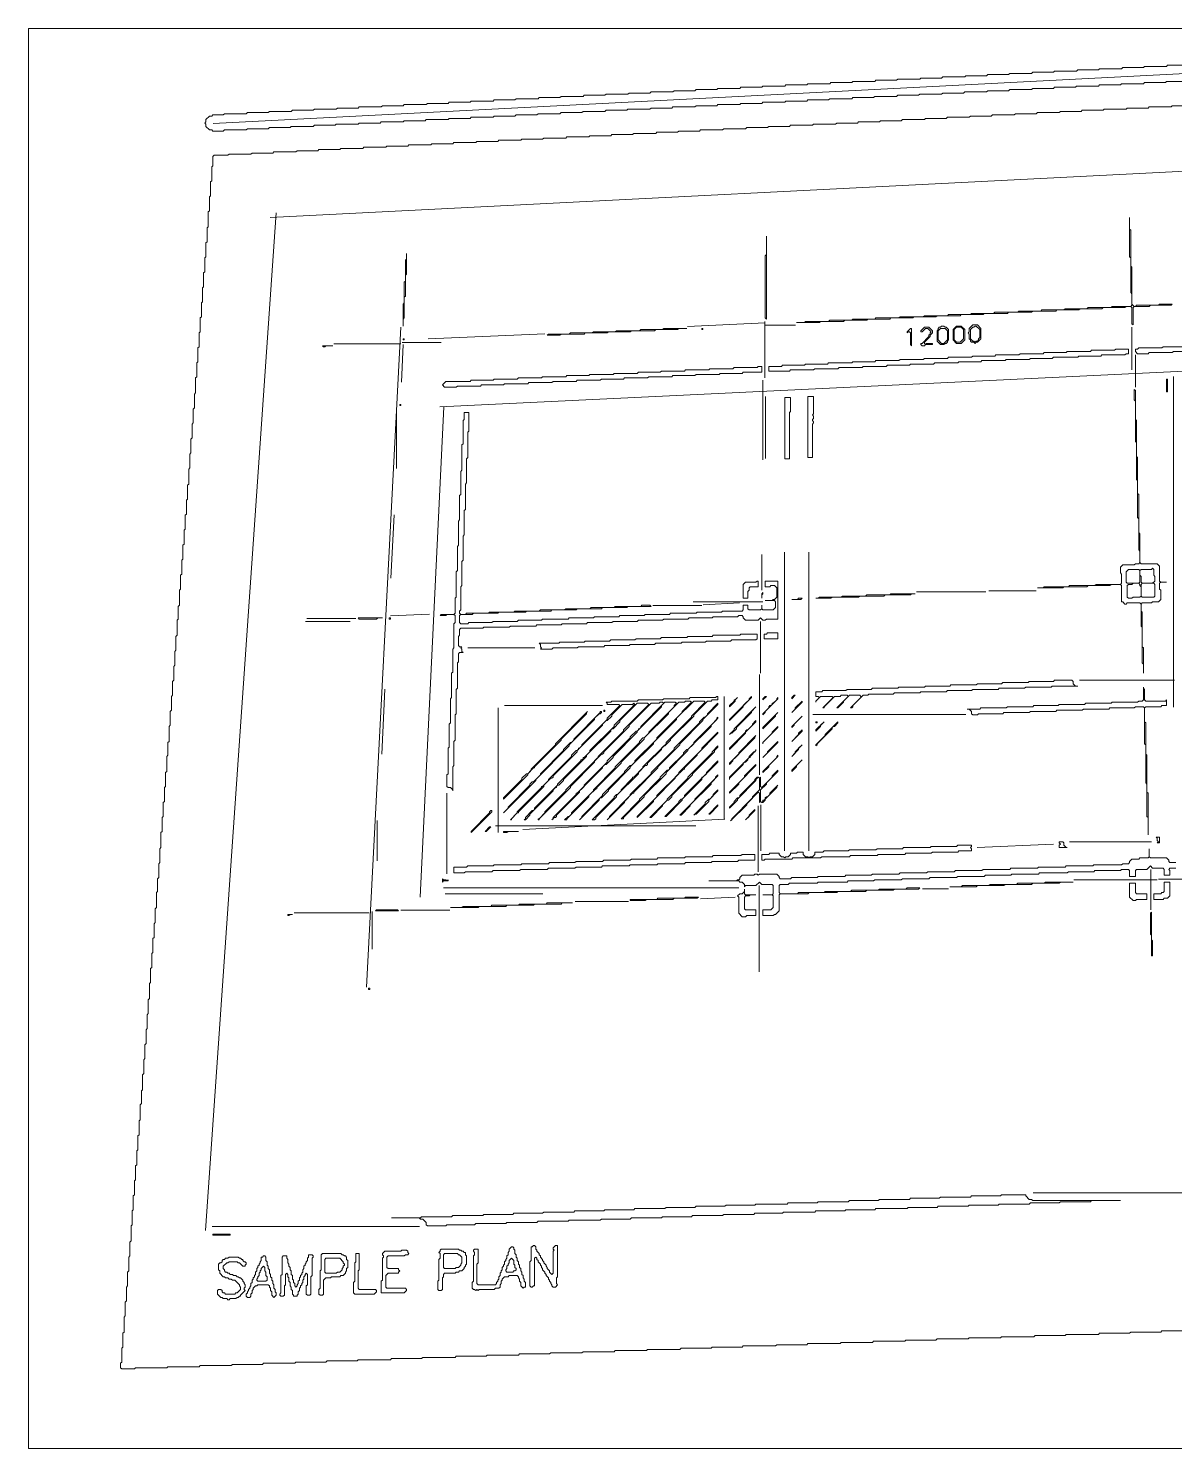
# Model space of a CAD drawing. Extents: x 9 to 1840, y 10 to 1241.
# Drawn here: x 9 to 1003, y 10 to 1241 of the extents above; entities that cross this region are included whole.
import ezdxf

# ---------------------------------------------------------------- set-up
doc = ezdxf.new("R2010")
doc.units = 0
for name, color, linetype, lineweight in [('TRACE_CURVE', 6, 'Continuous', 0), ('TRACE_STRAIGHT', 5, 'Continuous', 0), ('TRACE_TEXT_SYMBOL', 6, 'Continuous', 0)]:
    doc.layers.add(name, color=color, linetype=linetype, lineweight=lineweight)

msp = doc.modelspace()

# ---------------------------------------------------------------- linework, layer by layer
at = {"layer": 'TRACE_CURVE', "color": 6}
for points in [[(9, 1241), (9, 10), (1840, 10), (1840, 1241)], [(649, 1061), (649, 1045), (648, 1044), (648, 990), (649, 989)], [(337, 1046), (337, 1041), (336, 1040), (336, 1022), (335, 1021), (335, 1003), (334, 1002), (334, 983), (334, 989), (335, 990), (335, 1008), (336, 1009), (336, 1027), (337, 1028)], [(963, 772), (972, 772), (973, 771), (973, 761), (972, 760), (962, 760), (961, 761), (961, 770)], [(983, 772), (984, 773), (985, 772), (985, 767), (986, 766), (986, 762), (984, 760), (975, 760), (974, 761), (974, 766), (973, 767), (973, 771), (974, 772)], [(966, 759), (967, 760), (972, 760), (973, 759), (973, 758), (974, 757), (974, 749), (973, 748), (967, 748), (966, 747), (963, 747), (962, 748), (962, 758), (963, 759)], [(974, 759), (975, 760), (985, 760), (986, 759), (986, 749), (985, 748), (975, 748), (974, 749)], [(976, 670), (976, 659), (975, 658), (972, 658), (971, 657), (949, 657), (948, 656), (926, 656), (925, 655), (903, 655), (902, 654), (881, 654), (880, 653), (858, 653), (857, 652), (835, 652), (834, 651), (823, 651), (825, 651), (827, 649), (827, 647), (828, 646), (832, 646), (833, 647), (854, 647), (855, 648), (877, 648), (878, 649), (900, 649), (901, 650), (923, 650), (924, 651), (946, 651), (947, 652), (968, 652), (969, 653), (976, 653), (977, 652), (977, 621), (978, 620), (978, 587), (979, 586), (979, 558), (980, 557), (980, 542), (980, 578), (979, 579), (979, 611), (978, 612), (978, 639), (977, 640), (977, 652), (978, 653), (991, 653), (992, 654), (996, 654), (996, 659), (995, 658), (978, 658), (977, 659), (977, 668), (976, 669)], [(607, 656), (598, 647), (598, 646), (596, 644), (595, 644), (591, 640), (591, 639), (569, 617), (569, 616), (549, 596), (549, 595), (531, 577), (531, 576), (513, 558), (513, 557), (511, 555), (526, 570), (526, 571), (533, 578), (534, 578), (534, 579), (555, 600), (555, 601), (574, 620), (574, 621), (594, 641), (594, 642), (607, 655)], [(533, 655), (534, 656), (535, 655), (534, 654)], [(505, 649), (505, 648), (482, 625), (482, 624), (480, 622), (479, 622), (473, 616), (473, 615), (453, 595), (453, 594), (447, 588), (446, 588), (444, 586), (444, 585), (425, 566), (425, 565), (421, 561), (449, 589), (449, 590), (478, 619), (478, 620), (500, 642), (500, 643), (504, 647), (505, 647), (506, 648), (506, 649)], [(494, 649), (466, 621), (466, 620), (445, 599), (445, 598), (442, 595), (441, 595), (437, 591), (437, 590), (421, 574), (421, 573), (442, 594), (442, 595), (447, 600), (448, 600), (448, 601), (471, 624), (471, 625), (493, 647), (493, 648)], [(607, 644), (606, 643), (606, 642), (586, 622), (586, 621), (581, 616), (580, 616), (577, 613), (577, 612), (565, 600), (565, 599), (564, 598), (563, 598), (557, 592), (557, 591), (539, 573), (539, 572), (523, 556), (525, 556), (525, 557), (543, 575), (543, 576), (562, 595), (562, 596), (581, 615), (581, 616), (601, 636), (601, 637), (607, 643)], [(607, 631), (593, 617), (593, 616), (573, 596), (573, 595), (554, 576), (554, 575), (537, 558), (537, 557), (551, 571), (551, 572), (570, 591), (570, 592), (577, 599), (578, 599), (578, 600), (589, 611), (589, 612), (607, 630)], [(607, 619), (602, 614), (602, 613), (581, 592), (581, 591), (563, 573), (563, 572), (548, 557), (549, 557), (559, 567), (559, 568), (563, 572), (564, 572), (567, 575), (567, 576), (585, 594), (585, 595), (604, 614), (604, 615), (607, 618)]]:
    msp.add_lwpolyline(points, close=True, dxfattribs=at)
for points in [[(937, 1205), (938, 1206), (957, 1206), (958, 1207), (976, 1207), (977, 1208), (996, 1208), (997, 1209), (1015, 1209)], [(316, 1174), (334, 1174), (335, 1175), (354, 1175), (355, 1176), (373, 1176), (374, 1177), (392, 1177), (393, 1178), (412, 1178), (413, 1179), (431, 1179), (432, 1180), (451, 1180), (452, 1181), (470, 1181), (471, 1182), (490, 1182), (491, 1183), (509, 1183), (510, 1184), (529, 1184), (530, 1185), (548, 1185), (549, 1186), (568, 1186), (569, 1187), (587, 1187), (588, 1188), (606, 1188), (607, 1189), (626, 1189), (627, 1190), (645, 1190), (646, 1191), (665, 1191), (666, 1192), (684, 1192), (685, 1193), (704, 1193), (705, 1194), (723, 1194), (724, 1195), (743, 1195), (744, 1196), (762, 1196), (763, 1197), (782, 1197), (783, 1198), (801, 1198), (802, 1199), (821, 1199), (822, 1200), (840, 1200), (841, 1201), (859, 1201), (860, 1202), (879, 1202), (880, 1203), (898, 1203), (899, 1204), (918, 1204), (919, 1205), (937, 1205)], [(1015, 1195), (996, 1195), (995, 1194), (977, 1194), (976, 1193), (957, 1193), (956, 1192), (938, 1192), (937, 1191), (918, 1191), (917, 1190), (899, 1190), (898, 1189), (880, 1189), (879, 1188), (860, 1188), (859, 1187), (841, 1187), (840, 1186), (821, 1186), (820, 1185), (802, 1185), (801, 1184), (782, 1184), (781, 1183), (763, 1183), (762, 1182), (743, 1182), (742, 1181), (724, 1181), (723, 1180), (704, 1180), (703, 1179), (685, 1179), (684, 1178), (666, 1178), (665, 1177), (646, 1177), (645, 1176), (627, 1176), (626, 1175), (607, 1175), (606, 1174), (588, 1174), (587, 1173), (568, 1173), (567, 1172), (549, 1172), (548, 1171), (529, 1171), (528, 1170)], [(528, 1170), (510, 1170), (509, 1169), (490, 1169), (489, 1168), (471, 1168), (470, 1167), (451, 1167), (450, 1166), (432, 1166), (431, 1165), (413, 1165), (412, 1164), (393, 1164), (392, 1163), (374, 1163), (373, 1162), (354, 1162), (353, 1161), (335, 1161), (334, 1160), (315, 1160), (314, 1159), (296, 1159), (295, 1158), (276, 1158), (275, 1157), (257, 1157), (256, 1156), (237, 1156), (236, 1155), (218, 1155), (217, 1154), (199, 1154), (198, 1153), (179, 1153), (178, 1152), (169, 1152), (168, 1153), (166, 1153), (163, 1156), (163, 1158), (162, 1159), (163, 1160), (163, 1162), (166, 1165), (168, 1165), (169, 1166), (178, 1166), (179, 1167), (198, 1167), (199, 1168), (217, 1168), (218, 1169), (237, 1169), (238, 1170), (256, 1170), (257, 1171), (276, 1171), (277, 1172), (295, 1172), (296, 1173), (315, 1173), (316, 1174)], [(339, 1140), (358, 1140), (359, 1141), (377, 1141), (378, 1142), (397, 1142), (398, 1143), (416, 1143), (417, 1144), (436, 1144), (437, 1145), (455, 1145), (456, 1146), (475, 1146), (476, 1147), (495, 1147), (496, 1148), (514, 1148), (515, 1149), (533, 1149), (534, 1150), (553, 1150), (554, 1151), (572, 1151), (573, 1152), (591, 1152), (592, 1153), (611, 1153), (612, 1154), (631, 1154), (632, 1155), (650, 1155), (651, 1156), (669, 1156), (670, 1157), (689, 1157), (690, 1158), (709, 1158), (710, 1159), (728, 1159), (729, 1160), (747, 1160), (748, 1161), (766, 1161), (767, 1162), (786, 1162), (787, 1163), (805, 1163), (806, 1164), (825, 1164), (826, 1165), (844, 1165), (845, 1166), (864, 1166), (865, 1167), (883, 1167), (884, 1168), (903, 1168), (904, 1169), (922, 1169), (923, 1170), (941, 1170), (942, 1171), (961, 1171)], [(961, 1171), (962, 1172), (980, 1172), (981, 1173), (1000, 1173), (1001, 1174), (1019, 1174)], [(147, 845), (148, 846), (148, 859), (149, 860), (149, 872), (150, 873), (150, 885), (151, 886), (151, 898), (152, 899), (152, 911), (153, 912), (153, 924), (154, 925), (154, 938), (155, 939), (155, 951), (156, 952), (156, 964), (157, 965), (157, 977), (158, 978), (158, 990), (159, 991), (159, 1003), (160, 1004), (160, 1016), (161, 1017), (161, 1029), (162, 1030), (162, 1042), (163, 1043), (163, 1055), (164, 1056), (164, 1068), (165, 1069), (165, 1082), (166, 1083), (166, 1095), (167, 1096), (167, 1108), (168, 1109), (168, 1121), (169, 1122), (169, 1130), (170, 1131), (182, 1131), (183, 1132), (202, 1132), (203, 1133), (221, 1133), (222, 1134), (241, 1134), (242, 1135), (260, 1135), (261, 1136), (279, 1136), (280, 1137), (299, 1137), (300, 1138), (319, 1138), (320, 1139), (338, 1139), (339, 1140)], [(964, 1077), (964, 1043), (965, 1042), (965, 1012), (966, 1011), (966, 1001), (965, 1000), (949, 1000), (948, 999), (928, 999), (927, 998), (908, 998), (907, 997), (888, 997), (887, 996), (868, 996), (867, 995), (847, 995), (846, 994), (827, 994), (826, 993), (807, 993), (806, 992), (786, 992), (785, 991), (765, 991), (764, 990), (744, 990), (743, 989), (724, 989), (723, 988), (704, 988), (703, 987), (683, 987), (682, 986), (675, 986), (695, 986), (696, 987), (716, 987), (717, 988), (736, 988), (737, 989), (756, 989), (757, 990), (776, 990), (777, 991), (796, 991), (797, 992), (817, 992), (818, 993), (837, 993), (838, 994), (858, 994), (859, 995), (879, 995), (880, 996), (900, 996), (901, 997), (920, 997), (921, 998), (940, 998), (941, 999), (960, 999), (961, 1000)], [(961, 1000), (965, 1000), (966, 999), (966, 985), (967, 984), (967, 999), (968, 1000), (981, 1000), (982, 1001), (1000, 1001), (1001, 1002), (990, 1002), (989, 1001), (970, 1001), (969, 1000), (968, 1000), (966, 1002), (966, 1034), (965, 1035), (965, 1066), (964, 1067), (964, 1077)], [(1013, 965), (993, 965), (992, 964), (972, 964), (971, 963), (969, 963), (969, 961), (971, 959), (980, 959), (981, 960), (1001, 960), (1002, 961), (1021, 961)], [(968, 928), (968, 919), (969, 918), (969, 883), (970, 882), (970, 850), (971, 849), (971, 817), (972, 816), (972, 789), (973, 788), (973, 778), (972, 777), (969, 777), (968, 776), (958, 776), (956, 774), (956, 769), (957, 768), (957, 760), (956, 759), (935, 759), (934, 758), (912, 758), (911, 757), (890, 757), (889, 756), (884, 756), (906, 756), (907, 757), (927, 757), (928, 758), (947, 758), (948, 759), (956, 759), (957, 758), (957, 744), (958, 744), (960, 742), (961, 742), (962, 743), (973, 743), (974, 742), (974, 723), (975, 722), (975, 691), (976, 690), (976, 682), (976, 704), (975, 705), (975, 735), (974, 736), (974, 742), (975, 743), (983, 743), (984, 744), (989, 744), (991, 746), (991, 754), (990, 755), (990, 760), (991, 761), (996, 761), (991, 761)], [(991, 761), (990, 762), (990, 775), (988, 777), (974, 777), (973, 778), (973, 803), (972, 804), (972, 837), (971, 838), (971, 869), (970, 870), (970, 901), (969, 902), (969, 927), (968, 928)], [(387, 908), (387, 902), (386, 901), (386, 881), (385, 880), (385, 858), (384, 857), (384, 837), (383, 836), (383, 815), (382, 814), (382, 793), (381, 792), (381, 771), (380, 770), (380, 748), (379, 747), (379, 734), (378, 733), (367, 733), (366, 732), (371, 732), (372, 733), (378, 733), (379, 732), (379, 726), (378, 725), (378, 704), (377, 703), (377, 683), (376, 682), (376, 661), (375, 660), (375, 639), (374, 638), (374, 618), (373, 617), (373, 595), (372, 594), (372, 584), (373, 583), (375, 583), (377, 581), (377, 580), (377, 601), (378, 602), (378, 623), (379, 624), (379, 646), (380, 647), (380, 668), (381, 669), (381, 691), (382, 692), (382, 699), (383, 700), (386, 700), (385, 701), (385, 703), (384, 704), (385, 705), (383, 705), (382, 706), (382, 714)], [(385, 758), (385, 779), (386, 780), (386, 801), (387, 802), (387, 823), (388, 824), (388, 846), (389, 847), (389, 868), (390, 869), (390, 891), (391, 892), (391, 908), (387, 908)], [(116, 427), (116, 439), (117, 440), (117, 452), (118, 453), (118, 465), (119, 466), (119, 478), (120, 479), (120, 492), (121, 493), (121, 504), (122, 505), (122, 517), (123, 518), (123, 530), (124, 531), (124, 544), (125, 545), (125, 557), (126, 558), (126, 570), (127, 571), (127, 583), (128, 584), (128, 596), (129, 597), (129, 610), (130, 611), (130, 622), (131, 623), (131, 636), (132, 637), (132, 649), (133, 650), (133, 662), (134, 663), (134, 675), (135, 676), (135, 688), (136, 689), (136, 701), (137, 702), (137, 714), (138, 715), (138, 728), (139, 729), (139, 740), (140, 741), (140, 754), (141, 755), (141, 767), (142, 768), (142, 780), (143, 781), (143, 793), (144, 794), (144, 806), (145, 807), (145, 819), (146, 820), (146, 832), (147, 833), (147, 845)], [(382, 714), (383, 715), (383, 720), (384, 721), (403, 721), (404, 722), (426, 722), (427, 723), (449, 723), (450, 724), (471, 724), (472, 725), (493, 725), (494, 726), (515, 726), (516, 727), (537, 727), (538, 728), (559, 728), (560, 729), (581, 729), (582, 730), (602, 730), (603, 731), (624, 731), (625, 732), (628, 732), (629, 731), (629, 730), (631, 728), (642, 728), (644, 730), (646, 728), (648, 728), (649, 729), (659, 729), (659, 762), (648, 762), (648, 757), (652, 757), (653, 758), (656, 758), (658, 756), (658, 748), (656, 746), (655, 746), (654, 745), (648, 745), (656, 745), (657, 744), (657, 739), (655, 737), (646, 737), (645, 738), (645, 741), (645, 738), (644, 737), (634, 737), (633, 738), (633, 741), (629, 741), (629, 737), (628, 736), (611, 736)], [(611, 736), (610, 735), (589, 735), (588, 734), (566, 734), (565, 733), (544, 733), (543, 732), (522, 732), (521, 731), (500, 731), (499, 730), (478, 730), (477, 729), (455, 729), (454, 728), (434, 728), (433, 727), (412, 727), (411, 726), (391, 726), (390, 725), (384, 725), (383, 726), (383, 732), (384, 733), (394, 733), (395, 734), (416, 734), (417, 735), (440, 735), (441, 736), (462, 736), (463, 737), (484, 737), (485, 738), (506, 738), (507, 739), (528, 739), (529, 740), (549, 740), (548, 741), (541, 741), (540, 740), (518, 740), (517, 739), (497, 739), (496, 738), (475, 738), (474, 737), (453, 737), (452, 736), (431, 736), (430, 735), (409, 735), (408, 734), (389, 734), (388, 733), (384, 733), (383, 734), (383, 736), (384, 737), (384, 757), (385, 758)], [(606, 662), (605, 661), (583, 661), (582, 660), (560, 660), (559, 659), (538, 659), (537, 658), (515, 658), (514, 657), (510, 657), (511, 656), (511, 655), (521, 655), (522, 654), (511, 643), (511, 642), (489, 620), (489, 619), (487, 617), (486, 617), (486, 616), (485, 615), (484, 615), (480, 611), (480, 610), (460, 590), (460, 589), (455, 584), (454, 584), (454, 583), (433, 562), (433, 561), (427, 555), (428, 555), (428, 556), (433, 561), (434, 561), (434, 562), (456, 584), (456, 585), (462, 591), (463, 591), (464, 592), (464, 593), (485, 614), (485, 615), (507, 637), (507, 638), (510, 641), (511, 641), (515, 645), (515, 646), (524, 655), (533, 655), (534, 654), (517, 637), (517, 636), (496, 615), (496, 614), (491, 609), (490, 609), (490, 608), (489, 607)], [(489, 607), (488, 607), (488, 606), (468, 586), (468, 585), (448, 565), (448, 564), (447, 563), (446, 563), (440, 557), (440, 556), (439, 555), (440, 555), (444, 559), (444, 560), (464, 580), (464, 581), (466, 583), (467, 583), (467, 584), (468, 585), (469, 585), (473, 589), (473, 590), (493, 610), (493, 611), (514, 632), (514, 633), (515, 634), (516, 634), (522, 640), (522, 641), (537, 656), (546, 656), (547, 655), (525, 633), (525, 632), (503, 610), (503, 609), (475, 581), (475, 580), (457, 562), (457, 561), (452, 556), (451, 556), (451, 555), (452, 555), (452, 556), (479, 583), (479, 584), (500, 605), (500, 606), (506, 612), (507, 612), (508, 613), (508, 614), (530, 636), (530, 637), (549, 656), (556, 656), (557, 657), (559, 657), (560, 656), (540, 636)], [(540, 636), (540, 635), (539, 634), (538, 634), (538, 633), (537, 632), (536, 632), (531, 627), (531, 626), (511, 606), (511, 605), (491, 585), (491, 584), (485, 578), (484, 578), (484, 577), (464, 557), (464, 556), (463, 555), (465, 557), (466, 557), (467, 558), (467, 559), (487, 579), (487, 580), (507, 600), (507, 601), (509, 603), (510, 603), (516, 609), (516, 610), (537, 631), (537, 632), (558, 653), (558, 654), (561, 657), (570, 657), (571, 656), (569, 654), (569, 653), (547, 631), (547, 630), (543, 626), (542, 626), (539, 623), (539, 622), (518, 601), (518, 600), (499, 581), (499, 580), (480, 561), (480, 560), (478, 558), (477, 558), (474, 555), (476, 555), (476, 556), (495, 575), (495, 576), (501, 582), (502, 582), (502, 583), (523, 604), (523, 605)], [(523, 605), (543, 625), (543, 626), (564, 647), (564, 648), (573, 657), (578, 657), (579, 658), (583, 658), (584, 657), (576, 649), (576, 648), (554, 626), (554, 625), (535, 606), (535, 605), (532, 602), (531, 602), (526, 597), (526, 596), (507, 577), (507, 576), (489, 558), (489, 557), (487, 555), (504, 572), (504, 573), (505, 574), (506, 574), (512, 580), (512, 581), (531, 600), (531, 601), (551, 621), (551, 622), (571, 642), (571, 643), (586, 658), (595, 658), (596, 657), (584, 645), (584, 644), (562, 622), (562, 621), (542, 601), (542, 600), (534, 592), (533, 592), (533, 591), (523, 581), (523, 580), (520, 577), (519, 577), (517, 575), (517, 574), (498, 555), (500, 555), (501, 556), (501, 557), (519, 575), (519, 576), (538, 595), (538, 596), (544, 602)], [(544, 602), (545, 602), (546, 603), (546, 604), (558, 616), (558, 617), (560, 619), (561, 619), (566, 624), (566, 625), (586, 645), (586, 646), (598, 658), (601, 658), (602, 659), (607, 659), (607, 662), (606, 662)], [(981, 530), (981, 523), (980, 522), (973, 522), (972, 521), (966, 521), (964, 519), (964, 518), (963, 517), (958, 517), (957, 516), (933, 516), (932, 515), (909, 515), (908, 514), (885, 514), (884, 513), (861, 513), (860, 512), (837, 512), (836, 511), (813, 511), (812, 510), (789, 510), (788, 509), (765, 509), (764, 508), (741, 508), (740, 507), (718, 507), (717, 506), (694, 506), (693, 505), (671, 505), (670, 504), (661, 504), (660, 505), (660, 506), (658, 508), (643, 508), (642, 507), (641, 508), (639, 508), (638, 507), (628, 507), (626, 505), (626, 504), (625, 503), (624, 503), (623, 502), (599, 502), (625, 502), (626, 501), (628, 501), (630, 499), (630, 497), (631, 498), (640, 498), (643, 501), (645, 499), (654, 499), (655, 498), (655, 491), (654, 490)], [(999, 518), (998, 519), (998, 520), (996, 522), (982, 522), (981, 523), (981, 530)], [(1004, 518), (999, 518)], [(654, 490), (646, 490), (654, 490), (655, 489), (655, 479), (653, 477), (646, 477), (646, 472), (655, 472), (656, 473), (657, 473), (660, 476), (660, 490), (661, 491), (685, 491), (686, 492), (710, 492), (711, 493), (735, 493), (736, 494), (759, 494), (760, 495), (781, 495), (782, 496), (771, 496), (770, 495), (747, 495), (746, 494), (723, 494), (722, 493), (700, 493), (699, 492), (677, 492), (676, 491), (661, 491), (660, 492), (660, 498), (661, 499), (668, 499), (669, 500), (693, 500), (694, 501), (719, 501), (720, 502), (742, 502), (743, 503), (766, 503), (767, 504), (790, 504), (791, 505), (814, 505), (815, 506), (838, 506), (839, 507), (861, 507), (862, 508), (885, 508), (886, 509), (910, 509), (911, 510), (933, 510), (934, 511), (956, 511), (957, 512)], [(957, 512), (963, 512), (964, 511), (964, 506), (969, 506), (969, 511), (970, 512), (979, 512), (982, 515), (984, 513), (993, 513), (994, 512), (994, 507), (999, 507), (999, 511), (998, 512), (999, 513), (1004, 513)], [(186, 83), (185, 82), (158, 82), (157, 81), (130, 81), (129, 80), (102, 80), (101, 79), (90, 79), (89, 80), (89, 84), (90, 85), (90, 97), (91, 98), (91, 110), (92, 111), (92, 124), (93, 125), (93, 137), (94, 138), (94, 150), (95, 151), (95, 163), (96, 164), (96, 176), (97, 177), (97, 189), (98, 190), (98, 203), (99, 204), (99, 216), (100, 217), (100, 229), (101, 230), (101, 242), (102, 243), (102, 255), (103, 256), (103, 268), (104, 269), (104, 281), (105, 282), (105, 294), (106, 295), (106, 308), (107, 309), (107, 320), (108, 321), (108, 334), (109, 335), (109, 347), (110, 348), (110, 360), (111, 361), (111, 373), (112, 374), (112, 386), (113, 387), (113, 399), (114, 400), (114, 413), (115, 414), (115, 426), (116, 427)], [(853, 230), (852, 229), (827, 229), (826, 228), (800, 228), (799, 227), (774, 227), (773, 226), (747, 226), (746, 225), (721, 225), (720, 224), (694, 224), (693, 223), (668, 223), (667, 222), (640, 222), (639, 221), (614, 221), (613, 220), (588, 220), (587, 219), (562, 219), (561, 218), (535, 218), (534, 217), (509, 217), (508, 216), (483, 216), (482, 215), (456, 215), (455, 214), (430, 214), (429, 213), (404, 213), (403, 212), (377, 212), (376, 211), (350, 211), (349, 210), (324, 210), (348, 210), (349, 209), (351, 209), (354, 206), (354, 204), (355, 203), (371, 203), (372, 204), (396, 204), (397, 205), (423, 205), (424, 206), (450, 206), (451, 207), (477, 207), (478, 208), (505, 208), (506, 209), (531, 209), (532, 210), (558, 210), (559, 211), (584, 211)], [(584, 211), (585, 212), (611, 212), (612, 213), (638, 213), (639, 214), (663, 214), (664, 215), (691, 215), (692, 216), (717, 216), (718, 217), (743, 217), (744, 218), (771, 218), (772, 219), (797, 219), (798, 220), (824, 220), (825, 221), (850, 221), (851, 222), (877, 222), (878, 223), (903, 223), (904, 224), (930, 224), (931, 225), (956, 225), (880, 225), (879, 226), (877, 226), (874, 229), (874, 230), (853, 230)], [(1020, 112), (992, 112), (991, 111), (965, 111), (964, 110), (938, 110), (937, 109), (909, 109), (908, 108), (882, 108), (881, 107), (853, 107), (852, 106), (825, 106), (824, 105), (797, 105), (796, 104), (770, 104), (769, 103), (742, 103), (741, 102), (714, 102), (713, 101), (685, 101), (684, 100), (658, 100), (657, 99), (629, 99), (628, 98), (602, 98), (601, 97), (575, 97), (574, 96), (546, 96), (545, 95), (518, 95), (517, 94), (490, 94), (489, 93), (462, 93), (461, 92), (435, 92), (434, 91), (407, 91), (406, 90), (380, 90), (379, 89), (351, 89), (350, 88), (324, 88), (323, 87), (295, 87), (294, 86), (268, 86), (267, 85), (241, 85), (240, 84), (213, 84), (212, 83), (186, 83)]]:
    msp.add_lwpolyline(points, dxfattribs=at)
at = {"layer": 'TRACE_STRAIGHT', "color": 5}
for p, q in [((169.2, 1158.6), (1628, 1233.6)), ((218.8, 1077.1), (1577.1, 1145.8)), ((162.7, 199.1), (224, 1081.2)), ((580.6, 982.7), (648.1, 985.8)), ((647.8, 987), (647.8, 938)), ((302.1, 410), (332.1, 982)), ((355.6, 971.8), (456.9, 976.4)), ((647.8, 983.9), (674.4, 983.9)), ((966, 982), (966, 945)), ((274, 967.7), (332, 967.7)), ((332.5, 934.3), (333.9, 966.9)), ((333.1, 968.7), (366.9, 968.7)), ((365.9, 912.9), (1332.1, 959.2)), ((969, 958), (969, 930)), ((646, 936), (646, 867)), ((1002.1, 939.3), (1002.1, 652.8)), ((348.8, 487.9), (369.3, 913)), ((648.2, 921.9), (648.2, 868.1)), ((328.3, 908.4), (328.3, 859.4)), ((323.3, 764.4), (326.3, 819.4)), ((645, 785), (645, 754)), ((664.6, 787), (664.6, 528)), ((685.9, 786.9), (685.9, 528.1)), ((779.3, 752.7), (839.4, 752.7)), ((841.8, 753.6), (883.1, 753.6)), ((550.6, 740.7), (593.1, 740.7)), ((585.6, 744.1), (646, 744.1)), ((594.3, 741.4), (625.6, 743)), ((249.4, 726.8), (288.1, 726.8)), ((250.6, 729.5), (293.1, 729.5)), ((323.1, 731.9), (356.9, 733.4)), ((643.9, 727), (643.9, 682)), ((390.1, 704), (448.1, 704)), ((643, 681), (643, 594)), ((315.5, 611.9), (318.2, 668.2)), ((920.5, 676.1), (1003, 676.1)), ((421.8, 654), (506.8, 654)), ((612.3, 662), (612.3, 556)), ((416.4, 652.1), (416.4, 544.1)), ((689.2, 646.3), (821.9, 646.3)), ((372, 578.1), (372, 508.1)), ((641.8, 567), (641.8, 510)), ((644.1, 568.1), (644.1, 528.1)), ((311.4, 554.4), (311.4, 519.4)), ((437.9, 546.5), (612.9, 555.7)), ((414.2, 549.8), (587.8, 549.8)), ((831.9, 531), (897.9, 534)), ((911.9, 536), (982.9, 536)), ((982.5, 512), (982.5, 477)), ((368.9, 496.1), (625.2, 496.1)), ((642.7, 498), (642.7, 423.2)), ((784.4, 495.2), (806.9, 495.2)), ((915.6, 502.9), (988, 502.9)), ((989, 503.5), (1012, 503.5)), ((370.5, 490.9), (455.1, 490.9)), ((483.1, 484.3), (529.4, 484.3)), ((591.9, 486.5), (621.9, 487.9)), ((239.4, 474.5), (304.4, 474.5)), ((307.2, 475.6), (307.2, 442.8)), ((331.9, 476.7), (374.4, 476.7)), ((880.4, 231.8), (1170.1, 231.8)), ((168.3, 202.6), (348.3, 202.6))]:
    msp.add_line(p, q, dxfattribs=at)
at = {"layer": 'TRACE_TEXT_SYMBOL', "color": 6}
for points in [[(560, 981), (559, 980), (540, 980), (539, 979), (519, 979), (518, 978), (499, 978), (498, 977), (479, 977), (478, 976), (460, 976), (459, 975), (470, 975), (471, 976), (491, 976), (492, 977), (511, 977), (512, 978), (531, 978), (532, 979), (552, 979), (553, 980), (572, 980), (573, 981), (580, 981)], [(593, 981), (594, 981), (594, 980), (593, 980)], [(774, 981), (771, 978), (771, 977), (772, 978), (773, 978), (774, 977), (774, 967), (775, 966), (775, 981)], [(786, 982), (783, 979), (783, 978), (784, 978), (787, 981), (789, 981), (792, 978), (791, 977), (791, 976), (790, 975), (790, 974), (784, 968), (783, 968), (783, 967), (784, 966), (786, 966), (787, 967), (793, 967), (793, 968), (788, 968), (787, 967), (786, 968), (786, 969), (791, 974), (791, 975), (793, 977), (793, 979), (790, 982)], [(801, 983), (800, 982), (799, 982), (798, 981), (798, 980), (797, 979), (797, 970), (800, 967), (803, 967), (804, 968), (805, 968), (806, 969), (806, 970), (807, 971), (807, 980), (805, 982), (804, 982), (803, 983)], [(800, 981), (804, 981), (806, 979), (806, 971), (803, 968), (801, 968), (798, 971), (798, 979)], [(814, 983), (811, 980), (811, 971), (814, 968), (818, 968), (821, 971), (821, 980), (818, 983)], [(814, 982), (818, 982), (820, 980), (820, 972), (817, 969), (814, 969), (812, 971), (812, 980)], [(828, 984), (825, 981), (825, 978), (824, 977), (825, 976), (825, 972), (826, 971), (826, 970), (827, 969), (829, 969), (830, 968), (831, 969), (832, 969), (835, 972), (835, 981), (832, 984)], [(829, 982), (830, 983), (831, 983), (834, 980), (834, 973), (833, 972), (833, 971), (832, 970), (831, 970), (830, 969), (829, 970), (828, 970), (826, 972), (826, 980), (828, 982)], [(264, 966), (265, 965), (266, 965), (267, 966), (273, 966)], [(334, 972), (335, 972), (335, 971), (334, 971)], [(952, 963), (951, 962), (931, 962), (930, 961), (910, 961), (909, 960), (890, 960), (889, 959), (869, 959), (868, 958), (848, 958), (847, 957), (828, 957), (827, 956), (807, 956), (806, 955), (786, 955), (785, 954), (765, 954), (764, 953), (744, 953), (743, 952), (724, 952), (723, 951), (703, 951), (702, 950), (683, 950), (682, 949), (663, 949), (662, 948), (651, 948), (651, 944), (669, 944), (670, 945), (690, 945), (691, 946), (711, 946), (712, 947), (732, 947), (733, 948), (753, 948), (754, 949), (773, 949), (774, 950), (794, 950), (795, 951), (815, 951), (816, 952), (835, 952), (836, 953), (856, 953), (857, 954), (877, 954), (878, 955), (897, 955), (898, 956), (919, 956), (920, 957), (939, 957), (940, 958), (960, 958), (961, 959), (963, 959), (963, 963)], [(642, 948), (641, 947), (621, 947), (620, 946), (600, 946), (599, 945), (579, 945), (578, 944), (558, 944), (557, 943), (538, 943), (537, 942), (517, 942), (516, 941), (496, 941), (495, 940), (476, 940), (475, 939), (455, 939), (454, 938), (434, 938), (433, 937), (413, 937), (412, 936), (393, 936), (392, 935), (371, 935), (368, 932), (370, 930), (380, 930), (381, 931), (401, 931), (402, 932), (421, 932), (422, 933), (442, 933), (443, 934), (463, 934), (464, 935), (484, 935), (485, 936), (505, 936), (506, 937), (525, 937), (526, 938), (546, 938), (547, 939), (567, 939), (568, 940), (587, 940), (588, 941), (608, 941), (609, 942), (628, 942), (629, 943), (645, 943), (645, 948)], [(996, 937), (997, 937), (997, 926), (996, 926)], [(331, 915), (332, 915), (332, 914), (331, 914)], [(665, 921), (665, 868), (669, 868), (669, 908), (670, 909), (670, 921)], [(685, 922), (685, 869), (689, 869), (689, 898), (690, 899), (690, 900), (689, 901), (689, 902), (690, 903), (690, 905), (689, 906), (690, 907), (690, 922)], [(641, 762), (640, 761), (631, 761), (629, 759), (629, 747), (633, 747), (633, 753), (634, 754), (634, 756), (635, 757), (642, 757), (642, 762)], [(646, 752), (645, 751), (645, 747), (645, 750), (646, 751)], [(757, 751), (756, 750), (736, 750), (735, 749), (715, 749), (714, 748), (695, 748), (694, 747), (692, 747), (705, 747), (706, 748), (729, 748), (730, 749), (751, 749), (752, 750), (774, 750), (775, 751), (778, 751)], [(677, 747), (676, 746), (671, 746), (679, 746), (680, 747)], [(295, 730), (296, 729), (311, 729), (312, 730), (316, 730)], [(322, 730), (323, 730), (323, 729), (322, 729)], [(627, 716), (626, 715), (603, 715), (602, 714), (581, 714), (580, 713), (558, 713), (557, 712), (536, 712), (535, 711), (514, 711), (513, 710), (492, 710), (491, 709), (470, 709), (469, 708), (452, 708), (453, 707), (453, 705), (454, 704), (453, 703), (463, 703), (464, 704), (485, 704), (486, 705), (508, 705), (509, 706), (530, 706), (531, 707), (552, 707), (553, 708), (575, 708), (576, 709), (596, 709), (597, 710), (618, 710), (619, 711), (640, 711), (641, 712), (641, 716)], [(650, 717), (649, 716), (647, 716), (647, 712), (659, 712), (659, 717)], [(636, 662), (634, 660), (634, 659), (617, 642), (617, 641), (629, 653), (629, 654), (636, 661)], [(624, 661), (622, 659), (621, 659), (621, 658), (617, 654), (617, 653), (622, 658), (622, 659)], [(640, 653), (621, 634), (621, 633), (617, 629), (618, 630), (619, 630), (623, 634), (623, 635), (636, 648), (636, 649)], [(648, 662), (646, 660), (646, 659), (649, 662)], [(659, 661), (658, 660), (658, 659), (655, 656), (654, 656), (654, 655), (653, 654), (652, 654), (651, 653), (651, 652), (646, 647), (646, 646), (648, 648), (648, 649), (659, 660)], [(673, 663), (671, 661), (671, 660), (674, 663)], [(680, 658), (674, 652), (674, 651), (671, 648), (680, 657)], [(508, 650), (509, 650), (509, 649), (508, 649)], [(640, 641), (637, 638), (637, 637), (633, 633), (632, 633), (631, 632), (631, 631), (617, 617), (617, 616), (631, 630), (631, 631), (640, 640)], [(659, 648), (646, 635), (646, 634), (657, 645), (657, 646)], [(680, 645), (671, 636), (671, 635), (673, 637), (673, 638)], [(640, 628), (625, 613), (625, 612), (617, 604), (617, 603), (620, 606), (620, 607), (639, 626), (639, 627)], [(659, 636), (654, 631), (654, 630), (646, 622), (646, 621), (646, 622), (659, 635)], [(680, 633), (677, 630), (677, 629), (671, 623), (680, 632)], [(711, 640), (700, 629), (700, 628), (692, 620), (692, 619), (693, 620), (693, 621), (706, 634), (706, 635), (707, 636), (708, 636), (711, 639)], [(699, 640), (692, 633), (692, 632), (696, 636), (696, 637)], [(692, 640), (693, 640), (693, 639), (692, 639)], [(640, 616), (640, 615), (639, 614), (638, 614), (634, 610), (634, 609), (617, 592), (617, 590), (617, 591), (629, 603), (629, 604), (630, 605), (631, 605), (633, 607), (633, 608), (634, 609), (635, 609), (635, 610), (640, 615)], [(659, 623), (650, 614), (650, 613), (646, 609), (659, 622)], [(680, 620), (674, 614), (674, 613), (671, 610), (677, 616), (677, 617)], [(607, 606), (597, 596), (597, 595), (594, 592), (593, 592), (593, 591), (578, 576), (578, 575), (576, 573), (575, 573), (573, 571), (573, 570), (561, 558), (562, 558), (576, 572), (576, 573), (593, 590), (593, 591), (607, 605)], [(659, 611), (658, 610), (658, 609), (646, 597), (646, 596), (651, 601), (651, 602), (659, 610)], [(680, 607), (671, 598), (671, 597), (675, 601), (675, 602)], [(607, 594), (605, 592), (605, 591), (587, 573), (587, 572), (574, 559), (575, 559), (583, 567), (583, 568), (601, 586), (601, 587), (607, 593)], [(640, 603), (630, 593), (630, 592), (617, 579), (617, 578), (625, 586), (625, 587), (640, 602)], [(659, 598), (654, 593), (654, 592), (645, 583), (644, 584), (644, 592), (643, 591), (642, 592), (641, 592), (639, 590), (639, 589), (626, 576), (626, 575), (625, 574), (624, 574), (621, 571), (621, 570), (617, 566), (617, 565), (624, 572), (624, 573), (640, 589), (640, 590), (642, 592), (643, 591), (643, 581), (637, 575), (637, 574), (619, 556), (619, 555), (618, 554), (632, 568), (632, 569), (642, 579), (643, 578), (643, 570), (644, 571), (645, 570), (646, 570), (648, 572), (648, 573), (658, 583), (658, 584), (659, 585), (652, 578), (652, 577), (650, 575), (649, 575), (648, 574), (648, 573), (647, 572), (646, 572), (646, 571), (645, 570), (644, 571), (644, 581), (649, 586), (649, 587), (659, 597)], [(607, 581), (603, 577), (603, 576), (600, 573), (599, 573), (596, 570), (596, 569), (586, 559), (587, 560), (588, 560), (599, 571), (599, 572), (607, 580)], [(607, 568), (599, 560), (600, 560), (607, 567)], [(410, 563), (409, 562), (409, 561), (393, 545), (393, 544), (411, 562), (411, 563)], [(639, 564), (634, 559), (634, 558), (631, 555), (639, 563)], [(409, 549), (405, 545), (406, 545), (410, 549)], [(421, 545), (421, 544), (424, 544), (425, 545), (434, 545)], [(815, 533), (814, 532), (792, 532), (791, 531), (768, 531), (767, 530), (745, 530), (744, 529), (721, 529), (720, 528), (699, 528), (698, 527), (691, 527), (691, 525), (689, 523), (687, 523), (686, 522), (685, 523), (683, 523), (681, 525), (681, 527), (676, 527), (675, 526), (670, 526), (670, 525), (668, 523), (666, 523), (665, 522), (664, 523), (662, 523), (660, 525), (660, 526), (652, 526), (651, 525), (645, 525), (645, 520), (647, 520), (648, 521), (671, 521), (672, 522), (696, 522), (697, 523), (721, 523), (722, 524), (745, 524), (746, 525), (769, 525), (770, 526), (792, 526), (793, 527), (815, 527), (816, 528), (827, 528), (827, 530), (826, 531), (827, 532), (827, 533)], [(903, 536), (903, 535), (904, 534), (903, 533), (903, 531), (910, 531), (909, 531), (907, 533), (907, 535), (906, 536)], [(987, 540), (988, 539), (988, 537), (989, 536), (988, 535), (990, 535), (990, 540)], [(628, 525), (627, 524), (603, 524), (602, 523), (579, 523), (578, 522), (555, 522), (554, 521), (532, 521), (531, 520), (508, 520), (507, 519), (484, 519), (483, 518), (461, 518), (460, 517), (437, 517), (436, 516), (413, 516), (412, 515), (390, 515), (389, 514), (378, 514), (378, 509), (387, 509), (388, 510), (411, 510), (412, 511), (435, 511), (436, 512), (459, 512), (460, 513), (483, 513), (484, 514), (506, 514), (507, 515), (530, 515), (531, 516), (554, 516), (555, 517), (578, 517), (579, 518), (601, 518), (602, 519), (624, 519), (625, 520), (639, 520), (639, 525)], [(368, 504), (368, 501), (369, 502), (373, 502), (373, 503), (372, 502), (371, 503), (369, 503)], [(630, 495), (630, 493), (628, 491), (626, 491), (624, 489), (625, 488), (625, 474), (628, 471), (631, 471), (632, 472), (640, 472), (640, 477), (631, 477), (630, 478), (630, 488), (631, 489), (634, 489), (635, 490), (640, 490), (631, 490), (630, 491)], [(891, 501), (890, 500), (867, 500), (866, 499), (843, 499), (842, 498), (819, 498), (818, 497), (808, 497), (831, 497), (832, 498), (855, 498), (856, 499), (879, 499), (880, 500), (903, 500), (904, 501), (915, 501)], [(964, 500), (964, 488), (967, 485), (969, 485), (970, 486), (979, 486), (979, 491), (970, 491), (969, 492), (969, 500)], [(994, 501), (994, 493), (993, 492), (992, 492), (991, 491), (985, 491), (985, 486), (993, 486), (994, 487), (997, 487), (999, 489), (999, 501)], [(459, 483), (458, 482), (435, 482), (434, 481), (411, 481), (410, 480), (386, 480), (385, 479), (375, 479), (399, 479), (400, 480), (423, 480), (424, 481), (447, 481), (448, 482), (471, 482), (472, 483), (481, 483)], [(579, 488), (578, 487), (555, 487), (554, 486), (531, 486), (531, 485), (544, 485), (545, 486), (568, 486), (569, 487), (589, 487), (590, 488)], [(234, 473), (234, 472), (235, 472), (236, 473), (238, 473)], [(311, 477), (310, 476), (330, 476), (329, 477)], [(983, 475), (982, 474), (982, 456), (983, 455), (983, 437), (984, 437), (984, 450), (983, 451)], [(304, 409), (305, 409), (305, 408), (304, 408)], [(169, 196), (184, 196), (184, 195), (169, 195)], [(264, 179), (263, 178), (263, 165), (262, 164), (262, 149), (261, 148), (261, 144), (262, 143), (264, 143), (265, 144), (265, 156), (267, 158), (271, 158), (272, 159), (279, 159), (280, 160), (282, 160), (284, 162), (284, 163), (285, 164), (285, 166), (286, 167), (286, 173), (285, 174), (285, 176), (284, 177), (283, 177), (282, 178), (281, 178), (280, 179)], [(266, 174), (267, 175), (279, 175), (282, 172), (282, 171), (283, 170), (283, 169), (282, 168), (282, 167), (281, 166), (281, 165), (279, 163), (277, 163), (276, 162), (267, 162), (266, 163)], [(293, 179), (293, 172), (292, 171), (292, 155), (291, 154), (291, 145), (292, 144), (309, 144), (311, 146), (311, 147), (310, 148), (296, 148), (295, 149), (295, 164), (296, 165), (296, 179)], [(333, 182), (332, 181), (318, 181), (316, 179), (316, 178), (317, 177), (317, 176), (316, 175), (316, 156), (315, 155), (315, 145), (335, 145), (337, 147), (337, 148), (336, 149), (320, 149), (319, 150), (319, 160), (321, 162), (330, 162), (330, 163), (331, 164), (330, 165), (330, 166), (321, 166), (320, 167), (320, 176), (321, 177), (335, 177), (336, 178), (338, 178), (339, 179), (338, 180), (338, 181), (337, 182)], [(367, 183), (366, 182), (366, 181), (365, 180), (366, 179), (366, 175), (365, 174), (365, 156), (364, 155), (364, 148), (365, 147), (367, 147), (368, 148), (368, 158), (369, 159), (369, 161), (370, 162), (379, 162), (380, 163), (382, 163), (383, 164), (385, 164), (387, 166), (387, 167), (388, 168), (388, 169), (389, 170), (389, 177), (388, 178), (388, 180), (387, 180), (386, 181), (385, 181), (384, 182), (383, 182), (382, 183)], [(369, 178), (370, 179), (381, 179), (382, 178), (383, 178), (385, 176), (385, 171), (384, 170), (384, 169), (382, 167), (380, 167), (379, 166), (370, 166), (369, 167)], [(428, 175), (430, 173), (430, 170), (431, 169), (431, 167), (432, 166), (432, 165), (431, 164), (430, 164), (429, 163), (424, 163), (423, 164), (423, 165), (424, 166), (424, 168), (425, 169), (425, 170), (426, 171), (426, 173)], [(213, 168), (214, 167), (214, 164), (215, 163), (215, 160), (216, 159), (216, 156), (215, 155), (208, 155), (207, 156), (207, 157), (208, 158), (208, 159), (209, 160), (209, 162), (210, 163), (210, 164), (211, 165), (211, 166)]]:
    msp.add_lwpolyline(points, close=True, dxfattribs=at)
for points in [[(899, 676), (898, 675), (877, 675), (876, 674), (854, 674), (853, 673), (832, 673), (831, 672), (809, 672), (808, 671), (787, 671), (786, 670), (764, 670), (763, 669), (741, 669), (740, 668), (719, 668), (718, 667), (698, 667), (697, 666), (692, 666), (692, 662), (694, 662), (695, 661), (692, 658), (692, 657), (692, 658), (696, 662), (706, 662), (707, 661), (698, 652), (699, 652), (699, 653), (708, 662), (713, 662), (714, 663), (719, 663), (720, 662), (710, 652), (711, 652), (716, 657), (716, 658), (721, 663), (730, 663), (731, 662), (731, 661), (722, 652), (723, 652), (724, 653), (724, 654), (733, 663), (737, 663), (738, 664), (759, 664), (760, 665), (782, 665), (783, 666), (805, 666), (806, 667), (827, 667), (828, 668), (850, 668), (851, 669), (873, 669)], [(873, 669), (874, 670), (896, 670), (897, 671), (919, 671), (917, 671), (915, 673), (915, 675), (914, 676), (899, 676)], [(428, 185), (426, 183), (426, 181), (425, 180), (425, 178), (424, 177), (424, 175), (423, 174), (423, 173), (422, 172), (422, 170), (421, 169), (421, 168), (420, 167), (420, 165), (419, 164), (419, 163), (418, 162), (418, 160), (417, 159), (417, 157), (416, 156), (416, 155), (415, 154), (415, 153), (414, 152), (399, 152), (398, 153), (398, 170), (399, 171), (399, 183), (396, 183), (395, 182), (395, 181), (396, 180), (396, 178), (395, 177), (395, 155), (394, 154), (394, 149), (395, 148), (396, 148), (397, 147), (398, 148), (399, 147), (400, 148), (413, 148), (414, 149), (417, 149), (418, 150), (418, 152), (419, 153), (419, 155), (420, 156), (420, 157), (422, 159), (425, 159), (426, 160), (433, 160), (434, 159), (434, 158), (435, 157), (435, 155), (436, 154)], [(436, 154), (436, 151), (438, 149), (439, 150), (440, 150), (440, 154), (439, 155), (439, 157), (438, 158), (438, 160), (437, 161), (437, 163), (436, 164), (436, 166), (435, 167), (435, 169), (434, 170), (434, 172), (433, 173), (433, 175), (432, 176), (432, 178), (431, 179), (431, 182), (430, 183), (430, 184), (429, 185), (428, 185)], [(447, 186), (446, 185), (445, 185), (445, 173), (444, 172), (444, 151), (445, 150), (446, 150), (447, 151), (448, 151), (448, 175), (449, 176), (450, 175), (450, 174), (451, 173), (451, 172), (453, 170), (453, 169), (454, 168), (454, 167), (455, 166), (455, 165), (457, 163), (457, 162), (458, 161), (458, 160), (460, 158), (460, 157), (461, 156), (461, 155), (462, 154), (462, 153), (463, 152), (463, 151), (464, 150), (466, 150), (468, 152), (467, 153), (467, 158), (468, 159), (468, 186), (466, 186), (464, 184), (464, 183), (465, 182), (464, 181), (464, 162), (463, 161), (461, 163), (461, 164), (459, 166), (459, 167), (458, 168), (458, 169), (456, 171), (456, 172), (455, 173), (455, 174), (453, 176), (453, 177), (452, 178), (452, 179), (450, 181), (450, 182)], [(450, 182), (449, 183), (449, 185), (448, 186), (447, 186)], [(183, 176), (182, 175), (180, 175), (179, 174), (178, 174), (177, 173), (177, 172), (176, 171), (175, 171), (174, 170), (174, 165), (175, 164), (175, 162), (178, 159), (179, 159), (180, 158), (182, 158), (183, 157), (185, 157), (186, 156), (188, 156), (192, 152), (192, 151), (193, 150), (193, 148), (190, 145), (189, 145), (188, 144), (180, 144), (179, 145), (178, 145), (177, 146), (177, 147), (176, 148), (174, 148), (173, 147), (173, 144), (176, 141), (177, 141), (178, 140), (181, 140), (182, 139), (183, 139), (184, 140), (189, 140), (190, 141), (191, 141), (192, 142), (193, 142), (193, 143), (197, 147), (196, 148), (196, 149), (197, 150), (197, 152), (196, 153), (196, 154), (195, 155), (195, 156), (193, 158), (192, 158), (191, 159), (190, 159), (189, 160)], [(189, 160), (187, 160), (186, 161), (184, 161), (183, 162), (182, 162), (181, 163), (180, 163), (179, 164), (179, 165), (178, 166), (178, 168), (181, 171), (182, 171), (183, 172), (190, 172), (191, 171), (192, 171), (195, 168), (197, 168), (197, 169), (198, 170), (198, 171), (197, 172), (196, 172), (195, 173), (195, 174), (194, 174), (193, 175), (192, 175), (191, 176), (183, 176)], [(213, 177), (212, 176), (211, 176), (211, 173), (210, 172), (210, 171), (209, 170), (209, 169), (208, 168), (208, 167), (207, 166), (207, 164), (206, 163), (206, 161), (205, 160), (205, 159), (204, 158), (204, 157), (203, 156), (203, 154), (202, 153), (202, 151), (201, 150), (201, 149), (200, 148), (200, 147), (199, 146), (199, 145), (198, 144), (198, 142), (199, 141), (201, 141), (202, 142), (202, 144), (203, 145), (203, 147), (204, 148), (204, 149), (206, 151), (207, 151), (208, 152), (217, 152), (218, 151), (218, 150), (219, 149), (219, 147), (220, 146), (220, 143), (222, 141), (224, 143), (224, 145), (223, 146), (223, 148), (222, 149), (222, 152), (221, 153), (221, 155), (220, 156), (220, 158), (219, 159), (219, 161), (218, 162), (218, 165), (217, 166)], [(217, 166), (217, 168), (216, 169), (216, 172), (215, 173), (215, 176), (214, 177), (213, 177)], [(252, 178), (252, 176), (251, 175), (251, 173), (250, 172), (250, 171), (249, 170), (249, 169), (248, 168), (248, 166), (247, 165), (247, 163), (246, 162), (246, 161), (245, 160), (245, 159), (244, 158), (244, 156), (243, 155), (243, 153), (242, 152), (242, 151), (241, 150), (240, 151), (240, 153), (239, 154), (239, 156), (238, 157), (238, 160), (237, 161), (237, 164), (236, 165), (236, 167), (235, 168), (235, 170), (234, 171), (234, 174), (233, 175), (233, 177), (230, 177), (229, 176), (229, 161), (228, 160), (228, 145), (227, 144), (227, 143), (228, 142), (230, 142), (231, 143), (231, 151), (232, 152), (232, 161), (233, 162), (234, 161), (234, 159), (235, 158), (235, 155), (236, 154), (236, 151), (237, 150), (237, 148), (238, 147), (238, 144), (239, 143)], [(239, 143), (239, 142), (242, 142), (242, 143), (243, 144), (243, 146), (244, 147), (244, 149), (245, 150), (245, 151), (246, 152), (246, 153), (247, 154), (247, 156), (248, 157), (248, 159), (249, 160), (249, 161), (250, 162), (251, 161), (251, 152), (250, 151), (250, 144), (251, 143), (253, 143), (254, 144), (254, 159), (255, 160), (255, 175), (256, 176), (256, 177), (255, 178), (252, 178)]]:
    msp.add_lwpolyline(points, dxfattribs=at)

doc.saveas('drawing.dxf')
